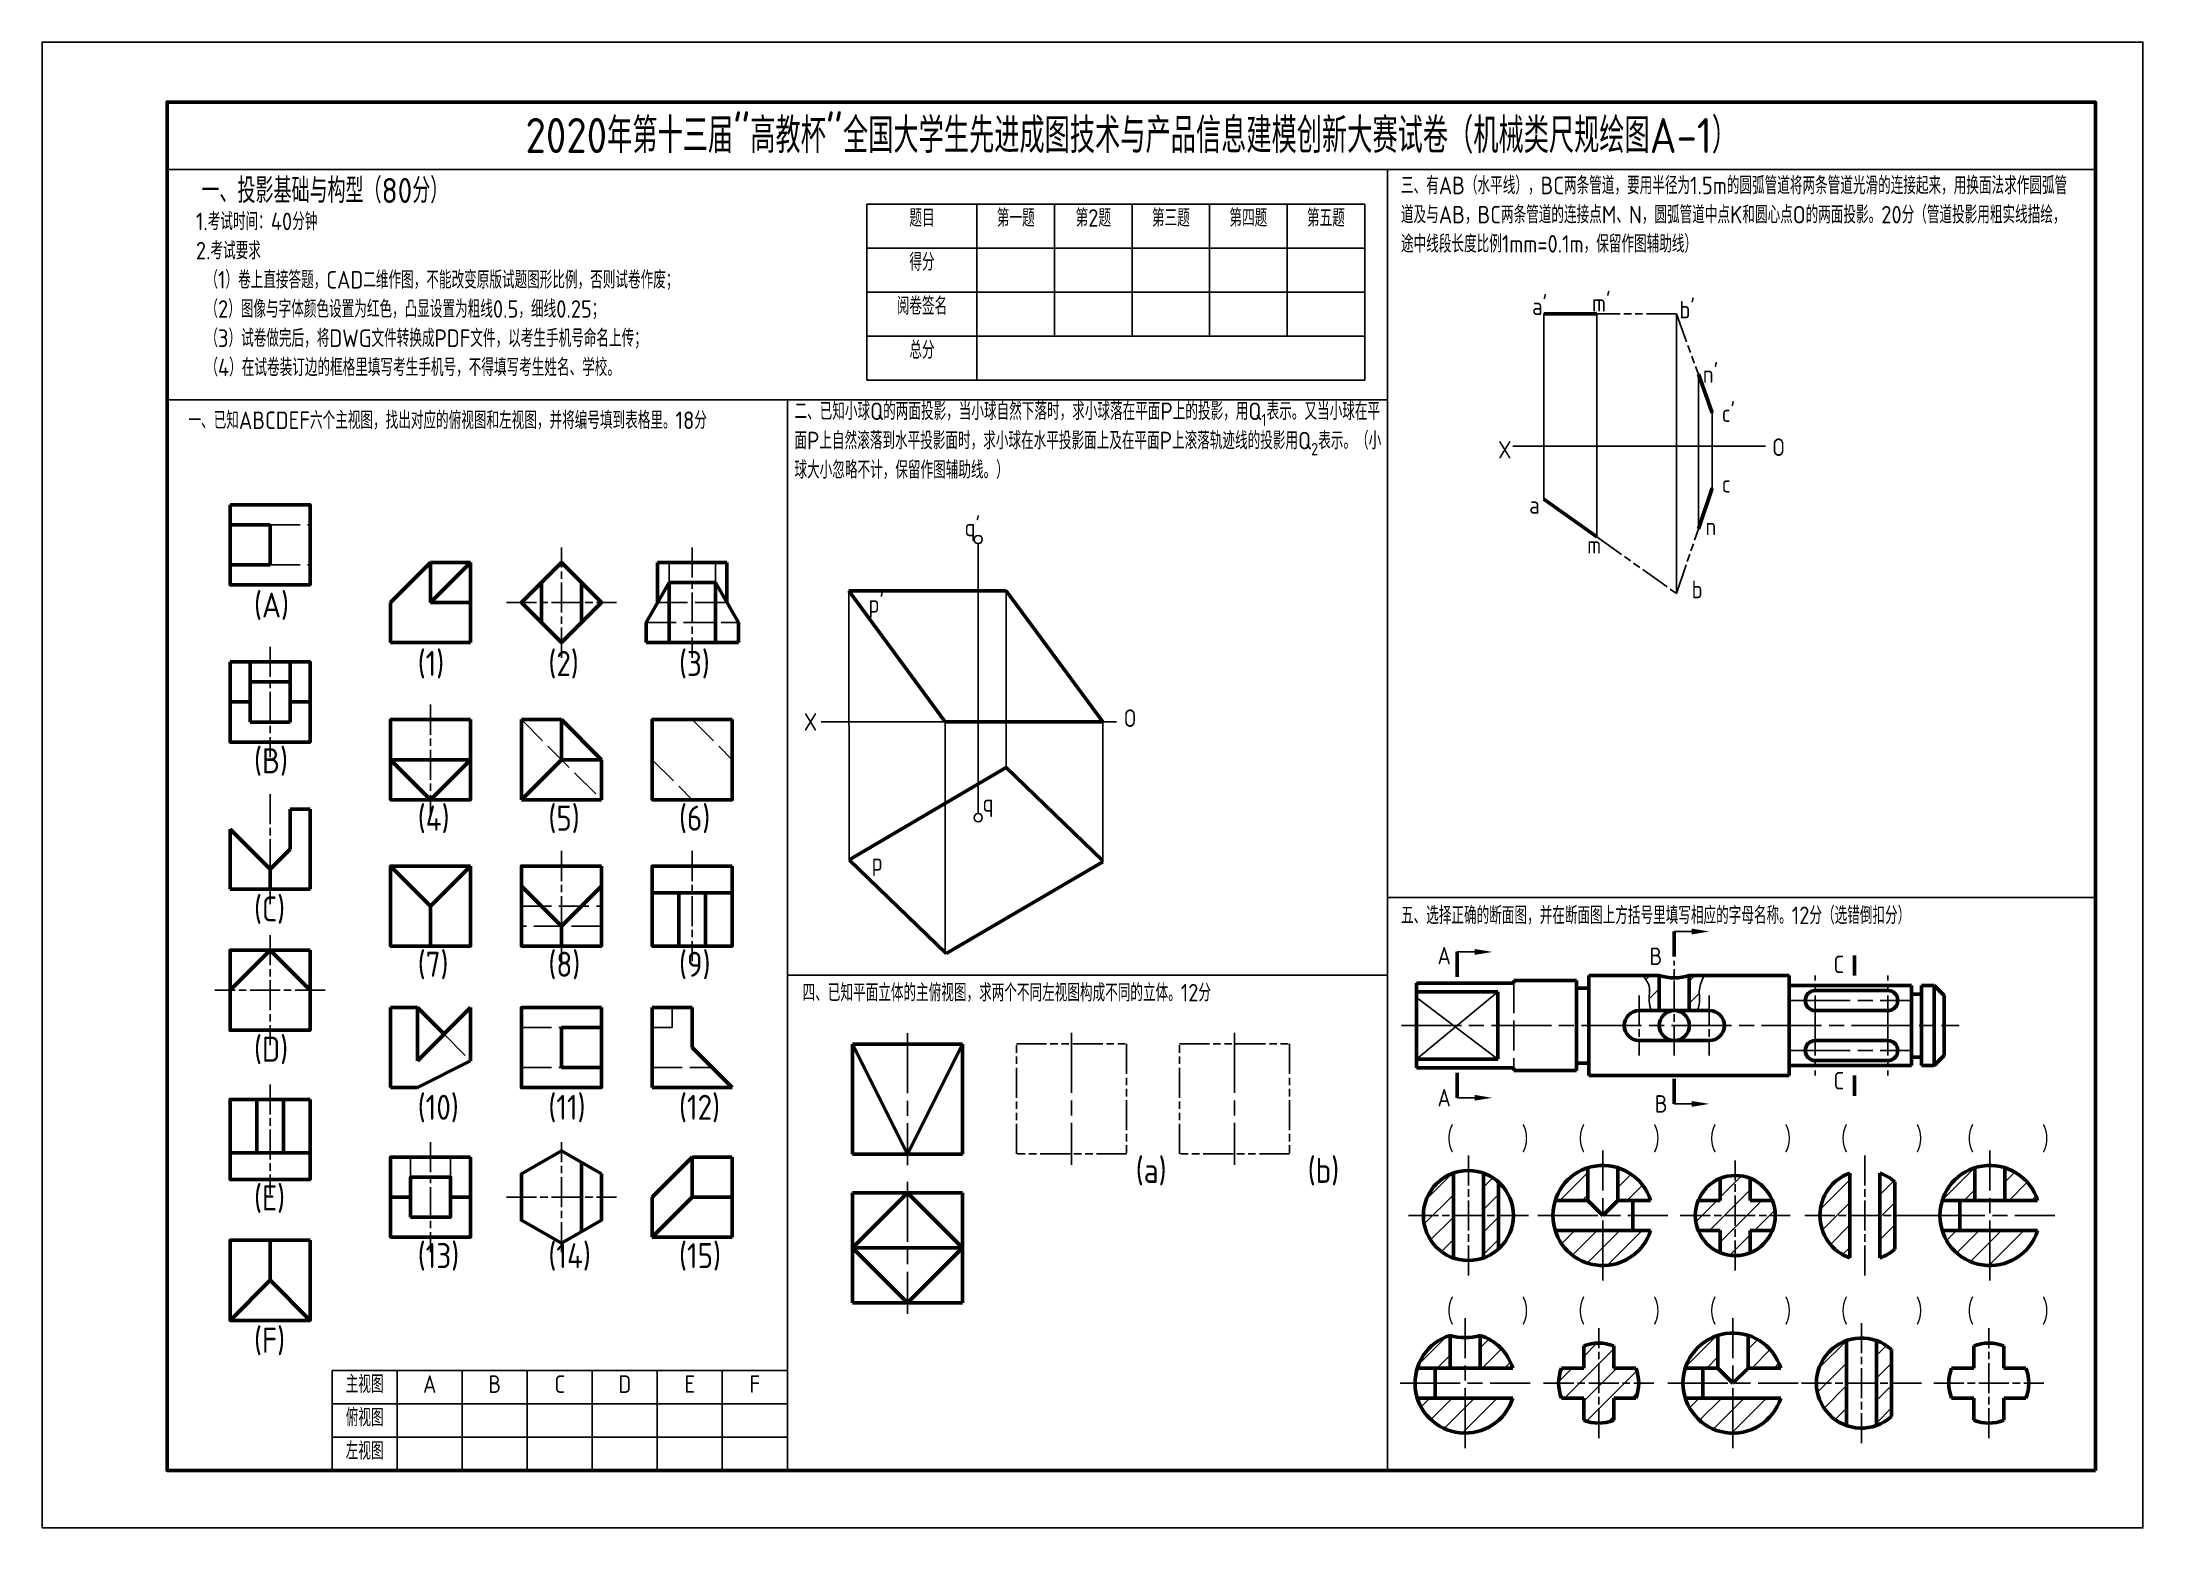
# Model space of a CAD drawing. Header units: millimetres. Extents: x 0 to 420, y 0 to 297.
import ezdxf

# ---------------------------------------------------------------- set-up
doc = ezdxf.new("R2010")
doc.units = ezdxf.units.MM
for name, pattern in [('AM_ISO02W050', [7.5, 6, -1.5]), ('AM_ISO08W050', [18, 12, -1.5, 3, -1.5]), ('AM_ISO08W050x2', [9, 6, -0.75, 1.5, -0.75]), ('AM_ISO09W050', [22.5, 12, -1.5, 3, -1.5, 3, -1.5])]:
    doc.linetypes.add(name, pattern=pattern)
for name, color, linetype, lineweight in [('AM_0', 7, 'Continuous', 50), ('AM_10', 7, 'AM_ISO08W050', 50), ('AM_11', 3, 'AM_ISO09W050', 25), ('AM_3', 6, 'AM_ISO02W050', 25), ('AM_4', 3, 'Continuous', 25), ('AM_5', 3, 'Continuous', 25), ('AM_6', 2, 'Continuous', 25), ('AM_7', 4, 'AM_ISO08W050', 25), ('AM_8', 10, 'Continuous', 25)]:
    doc.layers.add(name, color=color, linetype=linetype, lineweight=lineweight)
doc.styles.get("Standard").update_dxf_attribs({"font": 'gbenor.shx', "bigfont": 'gbcbig.shx'})

# ---------------------------------------------------------------- blocks, each defined once
blk = doc.blocks.new('*T11')
at = {"layer": 'AM_4', "color": 0, "linetype": 'ByBlock', "lineweight": -2, "transparency": 16777216}
for p, q in [((0, 0), (91, 0)), ((0, 0), (0, -20)), ((13, 0), (13, -20)), ((26, 0), (26, -20)), ((39, 0), (39, -20)), ((52, 0), (52, -20)), ((65, 0), (65, -20)), ((78, 0), (78, -20)), ((91, 0), (91, -20)), ((0, -6.67), (91, -6.67)), ((0, -13.33), (91, -13.33)), ((0, -20), (91, -20))]:
    blk.add_line(p, q, dxfattribs=at)
at = {"layer": 'AM_4', "color": 0, "transparency": 16777216, "char_height": 3.5, "width": 11, "attachment_point": 2}
for s, insert in [('{\\C2;主视图}', (6.5, -1)), ('{\\C2;A}', (19.5, -1)), ('{\\C2;B}', (32.5, -1)), ('{\\C2;C}', (45.5, -1)), ('{\\C2;D}', (58.5, -1)), ('{\\C2;E}', (71.5, -1)), ('{\\C2;F}', (84.5, -1)), ('{\\C2;俯视图}', (6.5, -7.67)), ('{\\C2;左视图}', (6.5, -14.33))]:
    blk.add_mtext(s, dxfattribs=dict(at, insert=insert))
blk = doc.blocks.new('*T12')
at = {"layer": 'AM_4', "color": 0, "linetype": 'ByBlock', "lineweight": -2, "transparency": 16777216}
for p, q in [((0, 0), (99.5, 0)), ((0, 0), (0, -35.2)), ((22, 0), (22, -35.2)), ((37.5, 0), (37.5, -26.4)), ((53, 0), (53, -26.4)), ((68.5, 0), (68.5, -26.4)), ((84, 0), (84, -26.4)), ((99.5, 0), (99.5, -35.2)), ((0, -8.8), (99.5, -8.8)), ((0, -17.6), (99.5, -17.6)), ((0, -26.4), (99.5, -26.4)), ((0, -35.2), (99.5, -35.2))]:
    blk.add_line(p, q, dxfattribs=at)
at = {"layer": 'AM_4', "color": 0, "transparency": 16777216, "char_height": 3.5, "attachment_point": 2}
for s, insert, width in [('{\\C2;题目}', (11, -1), 20), ('{\\C2;第一题}', (29.75, -1), 13.5), ('{\\C2;第2题}', (45.25, -1), 13.5), ('{\\C2;第三题}', (60.75, -1), 13.5), ('{\\C2;第四题}', (76.25, -1), 13.5), ('{\\C2;第五题}', (91.75, -1), 13.5), ('{\\C2;得分}', (11, -9.8), 20), ('{\\C2;阅卷签名}', (11, -18.6), 20), ('{\\C2;总分}', (11, -27.4), 20)]:
    blk.add_mtext(s, dxfattribs=dict(at, insert=insert, width=width))

msp = doc.modelspace()

# ---------------------------------------------------------------- hatches: boundary and pattern name
at = {"layer": 'AM_8'}
h = msp.add_hatch(dxfattribs=at)
h.set_pattern_fill('ANSI31', color=256)
edge = h.paths.add_edge_path()
edge.add_spline(control_points=[(330.92, 103.42), (331.06, 103.84), (331.53, 105.19), (331.02, 107.68), (331.85, 109.51), (332.27, 110.42)], knot_values=[0, 0, 0, 0, 1.310407, 4.251341, 7.202858, 7.202858, 7.202858, 7.202858], degree=3, periodic=0)
edge.add_line((332.27, 110.42), (329.31, 110.42))
edge.add_line((329.31, 110.42), (329.31, 103.42))
edge.add_line((329.31, 103.42), (330.92, 103.42))
edge = h.paths.add_edge_path()
edge.add_line((323.31, 110.42), (320.01, 110.42))
edge.add_spline(control_points=[(320.01, 110.42), (320.55, 109.73), (321.71, 108.22), (321.03, 105.61), (321.48, 104.04), (321.67, 103.42)], knot_values=[0, 0, 0, 0, 2.506037, 5.442336, 7.377388, 7.377388, 7.377388, 7.377388], degree=3, periodic=0)
edge.add_line((321.67, 103.42), (323.31, 103.42))
edge.add_line((323.31, 103.42), (323.31, 110.42))
h = msp.add_hatch(dxfattribs=at)
h.set_pattern_fill('ANSI31', color=256)
h.paths.add_polyline_path([(309.03, 71.99, 0.245091), (302.49, 65.45), (309.03, 65.45)])
h.paths.add_polyline_path([(315.03, 71.99), (315.03, 65.45), (321.57, 65.45, 0.245091)])
h.paths.add_polyline_path([(321.57, 59.45), (312.03, 59.45), (312.03, 52.45, 0.327538)])
h.paths.add_polyline_path([(312.03, 59.45), (302.49, 59.45, 0.327538), (312.03, 52.45)])
h = msp.add_hatch(dxfattribs=at)
h.set_pattern_fill('ANSI31', color=256)
h.paths.add_polyline_path([(386.4, 71.99, 0.245091), (379.86, 65.45), (386.4, 65.45)])
h.paths.add_polyline_path([(392.4, 71.99), (392.4, 65.45), (398.94, 65.45, 0.245091)])
h.paths.add_polyline_path([(398.94, 59.45), (389.4, 59.45), (389.4, 52.45, 0.327538)])
h.paths.add_polyline_path([(389.4, 59.45), (379.86, 59.45, 0.327538), (389.4, 52.45)])
h = msp.add_hatch(dxfattribs=at)
h.set_pattern_fill('ANSI31', color=256)
h.paths.add_polyline_path([(291.14, 69.16, 0.097783), (288.14, 70.94), (288.14, 62.45), (291.14, 62.45)])
h.paths.add_polyline_path([(291.14, 62.45), (288.14, 62.45), (288.14, 53.97, 0.097783), (291.14, 55.75)])
h.paths.add_polyline_path([(282.14, 70.94, 0.317837), (276.14, 62.45), (282.14, 62.45)])
h.paths.add_polyline_path([(282.14, 62.45), (276.14, 62.45, 0.317837), (282.14, 53.97)])
h = msp.add_hatch(dxfattribs=at)
h.set_pattern_fill('ANSI31', color=256)
h.paths.add_polyline_path([(338.5, 70.45, 0.096396), (335.5, 69.87), (335.5, 65.45), (331.08, 65.45, 0.096396), (330.5, 62.45), (338.5, 62.45)])
h.paths.add_polyline_path([(345.91, 65.45), (341.5, 65.45), (341.5, 69.87, 0.096396), (338.5, 70.45), (338.5, 62.45), (346.5, 62.45, 0.096396)])
h.paths.add_polyline_path([(346.5, 62.45), (338.5, 62.45), (338.5, 54.45, 0.096396), (341.5, 55.04), (341.5, 59.45), (345.91, 59.45, 0.096396)])
h.paths.add_polyline_path([(338.5, 62.45), (330.5, 62.45, 0.096396), (331.08, 59.45), (335.5, 59.45), (335.5, 55.04, 0.096396), (338.5, 54.45)])
h = msp.add_hatch(dxfattribs=at)
h.set_pattern_fill('ANSI31', color=256)
h.paths.add_polyline_path([(361.41, 70.94, 0.317837), (355.41, 62.45), (361.41, 62.45)])
h.paths.add_polyline_path([(361.41, 62.45), (355.41, 62.45, 0.317837), (361.41, 53.97)])
h.paths.add_polyline_path([(370.41, 69.16, 0.097783), (367.41, 70.94), (367.41, 62.45), (370.41, 62.45)])
h.paths.add_polyline_path([(370.41, 62.45), (367.41, 62.45), (367.41, 53.97, 0.097783), (370.41, 55.75)])
h = msp.add_hatch(dxfattribs=at)
h.set_pattern_fill('ANSI31', color=256)
h.paths.add_polyline_path([(287.48, 38.5), (287.48, 31.96), (294.02, 31.96, 0.245091)])
h.paths.add_polyline_path([(281.48, 38.5, 0.245091), (274.94, 31.96), (281.48, 31.96)])
h.paths.add_polyline_path([(284.48, 25.96), (274.94, 25.96, 0.327538), (284.48, 18.96)])
h.paths.add_polyline_path([(294.02, 25.96), (284.48, 25.96), (284.48, 18.96, 0.327538)])
h = msp.add_hatch(dxfattribs=at)
h.set_pattern_fill('ANSI31', color=256)
h.paths.add_polyline_path([(341.04, 38.5), (341.04, 31.96), (347.58, 31.96, 0.245091)])
h.paths.add_polyline_path([(335.04, 38.5, 0.245091), (328.5, 31.96), (335.04, 31.96)])
h.paths.add_polyline_path([(338.04, 25.96), (328.5, 25.96, 0.327538), (338.04, 18.96)])
h.paths.add_polyline_path([(347.58, 25.96), (338.04, 25.96), (338.04, 18.96, 0.327538)])
h = msp.add_hatch(dxfattribs=at)
h.set_pattern_fill('ANSI31', color=256)
h.paths.add_polyline_path([(311.19, 36.96, 0.096396), (308.19, 36.38), (308.19, 31.96), (303.77, 31.96, 0.096396), (303.19, 28.96), (311.19, 28.96)])
h.paths.add_polyline_path([(318.61, 31.96), (314.19, 31.96), (314.19, 36.38, 0.096396), (311.19, 36.96), (311.19, 28.96), (319.19, 28.96, 0.096396)])
h.paths.add_polyline_path([(319.19, 28.96), (311.19, 28.96), (311.19, 20.96, 0.096396), (314.19, 21.55), (314.19, 25.96), (318.61, 25.96, 0.096396)])
h.paths.add_polyline_path([(311.19, 28.96), (303.19, 28.96, 0.096396), (303.77, 25.96), (308.19, 25.96), (308.19, 21.55, 0.096396), (311.19, 20.96)])
h = msp.add_hatch(dxfattribs=at)
h.set_pattern_fill('ANSI31', color=256)
h.paths.add_polyline_path([(369.72, 35.67, 0.097783), (366.72, 37.45), (366.72, 28.96), (369.72, 28.96)])
h.paths.add_polyline_path([(369.72, 28.96), (366.72, 28.96), (366.72, 20.48, 0.097783), (369.72, 22.26)])
h.paths.add_polyline_path([(360.72, 37.45, 0.317837), (354.72, 28.96), (360.72, 28.96)])
h.paths.add_polyline_path([(360.72, 28.96), (354.72, 28.96, 0.317837), (360.72, 20.48)])

# ---------------------------------------------------------------- linework, layer by layer
at = {"layer": 'AM_0'}
for p, q in [((300.22, 242.7), (310.83, 242.7)), ((333.9, 222.91), (331.12, 230.59)), ((333.9, 207.83), (331.12, 199.67)), ((310.83, 198.07), (300.22, 205.6)), ((45.58, 200.53), (37.58, 200.53)), ((45.58, 192.53), (45.58, 200.53)), ((37.58, 192.53), (45.58, 192.53)), ((77.69, 192.95), (69.69, 184.95)), ((77.69, 192.95), (77.69, 184.95)), ((85.69, 192.95), (77.69, 184.95)), ((85.69, 192.95), (77.69, 192.95)), ((85.69, 176.95), (85.69, 192.95)), ((103.84, 192.95), (95.84, 184.95)), ((111.84, 184.95), (103.84, 192.95)), ((123.06, 184.95), (123.06, 192.95)), ((123.06, 192.95), (136.92, 192.95)), ((136.92, 184.95), (136.92, 192.95)), ((69.69, 184.95), (69.69, 176.95)), ((77.69, 184.95), (85.69, 184.95)), ((95.84, 184.95), (103.84, 176.95)), ((99.84, 188.95), (99.84, 180.95)), ((103.84, 176.95), (111.84, 184.95)), ((107.84, 188.95), (107.84, 180.95)), ((125.37, 188.95), (120.75, 180.95)), ((125.37, 176.95), (125.37, 188.95)), ((125.37, 188.95), (134.61, 188.95)), ((134.61, 188.95), (134.61, 176.95)), ((134.61, 188.95), (139.23, 180.95)), ((180.58, 161.1), (161.27, 187.29)), ((161.27, 187.29), (192.77, 187.29)), ((192.77, 187.29), (212.08, 161.1)), ((120.75, 176.95), (120.75, 180.95)), ((139.23, 180.95), (139.23, 176.95)), ((69.69, 176.95), (85.69, 176.95)), ((139.23, 176.95), (120.75, 176.95)), ((41.58, 165.09), (41.58, 173.09)), ((49.58, 161.09), (49.58, 173.09)), ((49.58, 169.09), (41.58, 169.09)), ((37.58, 165.09), (41.58, 165.09)), ((41.58, 165.09), (41.58, 161.09)), ((53.58, 165.09), (49.58, 165.09)), ((41.58, 161.09), (49.58, 161.09)), ((103.84, 161.56), (95.84, 161.56)), ((95.84, 161.56), (95.84, 145.56)), ((103.84, 161.56), (103.84, 153.56)), ((111.84, 153.56), (103.84, 161.56)), ((180.58, 161.1), (212.08, 161.1)), ((69.69, 153.56), (85.69, 153.56)), ((77.69, 145.56), (69.69, 153.56)), ((85.69, 153.56), (77.69, 145.56)), ((103.84, 153.56), (95.84, 145.56)), ((103.84, 153.56), (111.84, 153.56)), ((111.84, 145.56), (111.84, 153.56)), ((161.35, 133.56), (192.77, 151.97)), ((192.77, 151.97), (212.08, 133.34)), ((49.58, 143.67), (49.58, 135.67)), ((53.58, 143.67), (49.58, 143.67)), ((53.58, 127.67), (53.58, 143.67)), ((95.84, 145.56), (111.84, 145.56)), ((37.58, 139.67), (45.58, 131.67)), ((37.58, 139.67), (37.58, 127.67)), ((45.58, 131.67), (49.58, 135.67)), ((45.58, 131.67), (45.58, 127.67)), ((69.69, 132.31), (77.69, 124.31)), ((77.69, 124.31), (85.69, 132.31)), ((180.78, 114.82), (161.35, 133.56)), ((180.78, 114.82), (212.08, 133.15)), ((37.58, 127.67), (53.58, 127.67)), ((95.84, 128.31), (103.84, 120.31)), ((111.84, 128.31), (103.84, 120.31)), ((137.99, 126.97), (121.99, 126.97)), ((127.32, 126.97), (127.32, 116.31)), ((132.66, 126.97), (132.66, 116.31)), ((77.69, 124.31), (77.69, 116.31)), ((103.84, 116.31), (103.84, 120.31)), ((37.58, 107.47), (45.58, 115.47)), ((45.58, 115.47), (53.58, 107.47)), ((362.35, 114.44), (362.35, 110.42)), ((306.75, 109.42), (294.25, 109.42)), ((294.25, 108.91), (294.25, 109.42)), ((306.75, 100.42), (306.75, 109.42)), ((309.25, 100.42), (309.25, 110.42)), ((309.25, 110.42), (323.31, 110.42)), ((323.31, 103.42), (323.31, 110.42)), ((329.31, 103.42), (329.31, 110.42)), ((329.31, 110.42), (349.25, 110.42)), ((349.25, 110.42), (349.25, 100.42)), ((294.25, 108.91), (274.75, 108.91)), ((274.75, 108.91), (274.75, 100.42)), ((274.75, 107.13), (291, 107.13)), ((291, 107.13), (291, 100.42)), ((309.25, 107.92), (306.75, 107.92)), ((349.25, 108.42), (373.75, 108.42)), ((354.49, 107.42), (368.99, 107.42)), ((373.75, 108.42), (373.75, 100.42)), ((373.75, 106.72), (375.75, 106.72)), ((375.75, 108.42), (375.75, 100.42)), ((375.75, 108.42), (378.25, 108.42)), ((378.25, 108.42), (378.25, 100.42)), ((380.25, 106.42), (378.25, 108.42)), ((380.25, 100.42), (380.25, 106.42)), ((75.03, 104.02), (69.69, 104.02)), ((69.69, 104.02), (69.69, 88.02)), ((75.03, 93.35), (75.03, 104.02)), ((75.03, 93.35), (85.69, 104.02)), ((75.03, 104.02), (80.36, 98.68)), ((85.69, 93.35), (85.69, 104.02)), ((129.99, 104.02), (121.99, 104.02)), ((121.99, 104.02), (121.99, 88.02)), ((129.99, 104.02), (129.99, 96.02)), ((319.31, 103.42), (333.31, 103.42)), ((354.49, 103.42), (368.99, 103.42)), ((103.84, 100.02), (111.84, 100.02)), ((103.84, 100.02), (103.84, 92.02)), ((162, 96.7), (184, 96.7)), ((162, 74.7), (162, 96.7)), ((162, 96.7), (173, 74.7)), ((173, 74.7), (184, 96.7)), ((184, 96.7), (184, 74.7)), ((274.75, 91.94), (274.75, 100.42)), ((291, 93.71), (291, 100.42)), ((306.75, 100.42), (306.75, 91.42)), ((309.25, 100.42), (309.25, 90.42)), ((333.31, 97.42), (319.31, 97.42)), ((349.25, 90.42), (349.25, 100.42)), ((354.49, 97.42), (368.99, 97.42)), ((373.75, 92.42), (373.75, 100.42)), ((375.75, 92.42), (375.75, 100.42)), ((378.25, 92.42), (378.25, 100.42)), ((380.25, 100.42), (380.25, 94.42)), ((85.69, 93.35), (75.03, 88.02)), ((129.99, 96.02), (137.99, 88.02)), ((274.75, 93.71), (291, 93.71)), ((309.25, 92.92), (306.75, 92.92)), ((349.25, 92.42), (373.75, 92.42)), ((354.49, 93.42), (368.99, 93.42)), ((373.75, 94.12), (375.75, 94.12)), ((375.75, 92.42), (378.25, 92.42)), ((380.25, 94.42), (378.25, 92.42)), ((103.84, 92.02), (111.84, 92.02)), ((294.25, 91.94), (274.75, 91.94)), ((294.25, 91.94), (294.25, 91.42)), ((306.75, 91.42), (294.25, 91.42)), ((309.25, 90.42), (349.25, 90.42)), ((362.35, 86.4), (362.35, 90.43)), ((42.92, 85.66), (42.92, 74.99)), ((48.25, 85.66), (48.25, 74.99)), ((69.69, 88.02), (75.03, 88.02)), ((121.99, 88.02), (137.99, 88.02)), ((53.58, 74.99), (37.58, 74.99)), ((107.84, 59.21), (107.84, 73.07)), ((121.99, 66.14), (129.99, 74.14)), ((129.99, 74.14), (129.99, 66.14)), ((137.99, 74.14), (129.99, 74.14)), ((137.99, 58.14), (137.99, 74.14)), ((184, 74.7), (162, 74.7)), ((309.03, 65.45), (309.03, 71.99)), ((315.03, 65.45), (315.03, 71.99)), ((386.4, 65.45), (386.4, 71.99)), ((392.4, 65.45), (392.4, 71.99)), ((282.14, 53.97), (282.14, 70.94)), ((288.14, 53.97), (288.14, 70.94)), ((291.14, 55.75), (291.14, 69.16)), ((335.5, 65.45), (335.5, 69.87)), ((341.5, 65.45), (341.5, 69.87)), ((361.41, 53.97), (361.41, 70.94)), ((367.41, 53.97), (367.41, 70.94)), ((370.41, 55.75), (370.41, 69.16)), ((73.69, 66.14), (69.69, 66.14)), ((81.69, 66.14), (85.69, 66.14)), ((129.99, 66.14), (121.99, 58.14)), ((121.99, 66.14), (121.99, 58.14)), ((129.99, 66.14), (137.99, 66.14)), ((162, 45.01), (162, 67.01)), ((184, 67.01), (162, 67.01)), ((173, 67.01), (162, 56.01)), ((184, 56.01), (173, 67.01)), ((184, 67.01), (184, 45.01)), ((302.49, 65.45), (309.03, 65.45)), ((309.03, 65.45), (312.03, 62.45)), ((312.03, 62.45), (315.03, 65.45)), ((315.03, 65.45), (321.57, 65.45)), ((318.03, 59.45), (318.03, 65.45)), ((335.5, 65.45), (331.08, 65.45)), ((341.5, 65.45), (345.91, 65.45)), ((379.86, 65.45), (398.94, 65.45)), ((383.4, 59.45), (383.4, 65.45)), ((321.57, 59.45), (302.49, 59.45)), ((335.5, 59.45), (331.08, 59.45)), ((335.5, 59.45), (335.5, 55.04)), ((341.5, 59.45), (345.91, 59.45)), ((341.5, 59.45), (341.5, 55.04)), ((398.94, 59.45), (379.86, 59.45)), ((45.58, 57.5), (45.58, 49.5)), ((121.99, 58.14), (137.99, 58.14)), ((162, 56.01), (173, 45.01)), ((184, 56.01), (162, 56.01)), ((173, 45.01), (184, 56.01)), ((45.58, 49.5), (37.58, 41.5)), ((45.58, 49.5), (53.58, 41.5)), ((184, 45.01), (162, 45.01)), ((281.48, 31.96), (281.48, 38.5)), ((287.48, 31.96), (287.48, 38.5)), ((335.04, 31.96), (335.04, 38.5)), ((341.04, 31.96), (341.04, 38.5)), ((308.19, 31.96), (308.19, 36.38)), ((314.19, 31.96), (314.19, 36.38)), ((360.72, 20.48), (360.72, 37.45)), ((366.72, 20.48), (366.72, 37.45)), ((369.72, 22.26), (369.72, 35.67)), ((386.17, 31.96), (386.17, 36.38)), ((392.17, 31.96), (392.17, 36.38)), ((274.94, 31.96), (294.02, 31.96)), ((278.48, 25.96), (278.48, 31.96)), ((308.19, 31.96), (303.77, 31.96)), ((314.19, 31.96), (318.61, 31.96)), ((328.5, 31.96), (335.04, 31.96)), ((332.04, 25.96), (332.04, 31.96)), ((335.04, 31.96), (338.04, 28.96)), ((338.04, 28.96), (341.04, 31.96)), ((341.04, 31.96), (347.58, 31.96)), ((386.17, 31.96), (381.75, 31.96)), ((392.17, 31.96), (396.59, 31.96)), ((294.02, 25.96), (274.94, 25.96)), ((308.19, 25.96), (303.77, 25.96)), ((308.19, 25.96), (308.19, 21.55)), ((314.19, 25.96), (318.61, 25.96)), ((314.19, 25.96), (314.19, 21.55)), ((347.58, 25.96), (328.5, 25.96)), ((386.17, 25.96), (381.75, 25.96)), ((386.17, 25.96), (386.17, 21.55)), ((392.17, 25.96), (396.59, 25.96)), ((392.17, 25.96), (392.17, 21.55))]:
    msp.add_line(p, q, dxfattribs=at)
for points in [[(410.5, 11.5), (25, 11.5), (25, 285), (410.5, 285)], [(37.58, 204.53), (53.58, 204.53), (53.58, 188.53), (37.58, 188.53)], [(37.58, 173.09), (53.58, 173.09), (53.58, 157.09), (37.58, 157.09)], [(85.69, 161.56), (69.69, 161.56), (69.69, 145.56), (85.69, 145.56)], [(137.99, 161.56), (121.99, 161.56), (121.99, 145.56), (137.99, 145.56)], [(85.69, 132.31), (69.69, 132.31), (69.69, 116.31), (85.69, 116.31)], [(111.84, 132.31), (95.84, 132.31), (95.84, 116.31), (111.84, 116.31)], [(137.99, 132.31), (121.99, 132.31), (121.99, 116.31), (137.99, 116.31)], [(53.58, 115.47), (37.58, 115.47), (37.58, 99.47), (53.58, 99.47)], [(111.84, 104.02), (95.84, 104.02), (95.84, 88.02), (111.84, 88.02)], [(53.58, 85.66), (37.58, 85.66), (37.58, 69.66), (53.58, 69.66)], [(85.69, 74.14), (69.69, 74.14), (69.69, 58.14), (85.69, 58.14)], [(111.84, 70.76), (103.84, 75.38), (95.84, 70.76), (95.84, 61.52), (103.84, 56.9), (111.84, 61.52)], [(73.69, 62.14), (81.69, 62.14), (81.69, 70.14), (73.69, 70.14)], [(53.58, 57.5), (37.58, 57.5), (37.58, 41.5), (53.58, 41.5)]]:
    msp.add_lwpolyline(points, close=True, dxfattribs=at)
for centre, radius in [((326.31, 100.42), 3), ((285.14, 62.45), 9), ((338.5, 62.45), 8)]:
    msp.add_circle(centre, radius, dxfattribs=at)
for centre, radius, start, end in [((326.31, 119.96), 10, 252.5424, 287.4576), ((354.49, 105.42), 2, 90, 270), ((368.99, 105.42), 2, 270, 90), ((319.31, 100.42), 3, 90, 270), ((333.31, 100.42), 3, 270, 90), ((354.49, 95.42), 2, 90, 270), ((368.99, 95.42), 2, 270, 90), ((312.03, 62.45), 10, 17.4576, 342.5424), ((389.4, 62.45), 10, 17.4576, 342.5424), ((364.41, 62.45), 9, 109.4712, 250.5288), ((364.41, 62.45), 9, 48.1897, 70.5288), ((364.41, 62.45), 9, 289.4712, 311.8103), ((284.48, 28.96), 10, 107.4576, 342.5424), ((284.48, 48.04), 10, 252.5424, 287.4576), ((284.48, 28.96), 10, 17.4576, 72.5424), ((338.04, 28.96), 10, 17.4576, 342.5424), ((363.72, 28.96), 9, 48.1897, 311.8103), ((311.19, 28.96), 8, 67.9757, 112.0243), ((389.17, 28.96), 8, 67.9757, 112.0243), ((311.19, 28.96), 8, 157.9757, 202.0243), ((311.19, 28.96), 8, 337.9757, 22.0243), ((389.17, 28.96), 8, 157.9757, 202.0243), ((389.17, 28.96), 8, 337.9757, 22.0243), ((311.19, 28.96), 8, 247.9757, 292.0243), ((389.17, 28.96), 8, 247.9757, 292.0243)]:
    msp.add_arc(centre, radius, start, end, dxfattribs=at)
at = {"layer": 'AM_10', "color": 7, "lineweight": 50}
for p, q in [((326.31, 119.22), (326.31, 114.22)), ((282.92, 115.13), (282.92, 110.13)), ((282.92, 85.99), (282.92, 90.99)), ((326.31, 84.76), (326.31, 89.76))]:
    msp.add_line(p, q, dxfattribs=at)
at = {"layer": 'AM_11', "ltscale": 0.5}
for p, q in [((326.72, 242.7), (310.83, 242.7)), ((326.72, 242.7), (331.12, 230.59)), ((310.83, 198.07), (326.72, 186.8)), ((326.72, 186.8), (331.12, 199.67)), ((194.79, 96.75), (216.79, 96.75)), ((194.79, 74.75), (194.79, 96.75)), ((216.79, 96.75), (216.79, 74.75)), ((227.36, 96.75), (249.36, 96.75)), ((227.36, 74.75), (227.36, 96.75)), ((249.36, 96.75), (249.36, 74.75)), ((216.79, 74.75), (194.79, 74.75)), ((249.36, 74.75), (227.36, 74.75))]:
    msp.add_line(p, q, dxfattribs=at)
at = {"layer": 'AM_3'}
for p, q in [((45.58, 200.53), (53.58, 200.53)), ((45.58, 192.53), (53.58, 192.53)), ((125.37, 188.95), (125.37, 192.95)), ((134.61, 192.95), (134.61, 188.95)), ((123.06, 184.95), (136.92, 184.95)), ((120.75, 180.95), (139.23, 180.95)), ((95.84, 161.56), (111.84, 145.56)), ((129.99, 161.56), (137.99, 153.56)), ((121.99, 153.56), (129.99, 145.56)), ((95.84, 124.31), (111.84, 124.31)), ((111.84, 120.31), (95.84, 120.31)), ((294.25, 108.91), (294.25, 91.94)), ((125.99, 104.02), (125.99, 100.02)), ((80.36, 98.68), (85.69, 93.35)), ((95.84, 100.02), (103.84, 100.02)), ((125.99, 100.02), (121.99, 100.02)), ((95.84, 92.02), (103.84, 92.02)), ((121.99, 92.02), (133.99, 92.02)), ((73.69, 70.14), (73.69, 74.14)), ((81.69, 70.14), (81.69, 74.14))]:
    msp.add_line(p, q, dxfattribs=at)
at = {"layer": 'AM_4'}
for p, q in [((25, 271.5), (410.5, 271.5)), ((269, 271.5), (269, 11.5)), ((300.22, 242.7), (300.22, 205.6)), ((310.83, 198.07), (310.83, 242.7)), ((326.72, 186.8), (326.72, 242.7)), ((331.12, 199.67), (331.12, 230.59)), ((269, 225.5), (25, 225.5)), ((149, 225.5), (149, 11.5)), ((333.9, 222.91), (333.9, 207.83)), ((294.03, 216.24), (344.55, 216.24)), ((187.15, 196.76), (187.15, 142.86)), ((161.27, 187.29), (161.35, 133.56)), ((192.77, 151.97), (192.77, 187.29)), ((155.78, 161.1), (214.81, 161.1)), ((180.58, 161.1), (180.58, 115.02)), ((212.08, 161.1), (212.08, 133.15)), ((410.5, 126), (269, 126)), ((149, 110.5), (269, 110.5)), ((291, 107.13), (274.75, 93.71)), ((291, 93.71), (274.75, 106.05)), ((326.31, 84.76), (329.81, 84.76))]:
    msp.add_line(p, q, dxfattribs=at)
msp.add_lwpolyline([(0, 0), (420, 0), (420, 297), (0, 297)], close=True, dxfattribs=at)
for centre in [(187.15, 197.57), (187.15, 141.96)]:
    msp.add_circle(centre, 0.811, dxfattribs=at)
for points in [[(320.01, 110.42), (321.27, 108.25), (321.27, 105.32), (321.67, 103.42)], [(332.27, 110.42), (331.33, 107.62), (331.28, 104.68), (330.92, 103.42)]]:
    msp.add_spline(points, degree=3, dxfattribs=at)
at = {"layer": 'AM_5'}
for p, q in [((326.31, 119.22), (329.81, 119.22)), ((282.92, 115.13), (286.42, 115.13)), ((282.92, 85.99), (286.38, 85.99))]:
    msp.add_line(p, q, dxfattribs=at)
at = {"layer": 'AM_5', "extrusion": (0, -2.44929e-17, -1)}
for points in [[(-329.81, 119.8), (-329.81, 118.63), (-333.31, 119.22)], [(-286.38, 86.56), (-286.38, 85.4), (-289.88, 85.98)], [(-329.81, 85.34), (-329.81, 84.18), (-333.31, 84.76)]]:
    msp.add_trace(points, dxfattribs=at)
at = {"layer": 'AM_5'}
msp.add_trace([(286.42, 114.55), (286.42, 115.72), (289.92, 115.13)], dxfattribs=at)
at = {"layer": 'AM_7', "linetype": 'AM_ISO08W050x2'}
for p, q in [((103.84, 173.95), (103.84, 195.95)), ((129.99, 195.95), (129.99, 173.95)), ((92.84, 184.95), (114.84, 184.95)), ((45.58, 176.09), (45.58, 154.09)), ((77.69, 164.56), (77.69, 142.56)), ((45.58, 146.67), (45.58, 124.67)), ((103.84, 135.31), (103.84, 113.31)), ((129.99, 135.31), (129.99, 113.31)), ((45.58, 118.47), (45.58, 96.47)), ((326.31, 94.42), (326.31, 113.35)), ((354.49, 100.42), (354.49, 110.42)), ((368.99, 100.42), (368.99, 110.42)), ((56.58, 107.47), (34.58, 107.47)), ((319.31, 106.42), (319.31, 94.42)), ((333.31, 106.42), (333.31, 94.42)), ((354.49, 100.42), (354.49, 90.42)), ((368.99, 100.42), (368.99, 90.42)), ((45.58, 88.66), (45.58, 66.66)), ((77.69, 77.14), (77.69, 55.14)), ((103.84, 55.14), (103.84, 77.14)), ((285.14, 50.45), (285.14, 74.45)), ((338.5, 51.45), (338.5, 73.45)), ((364.41, 50.45), (364.41, 74.45)), ((92.84, 66.14), (114.84, 66.14)), ((273.14, 62.45), (297.14, 62.45)), ((327.5, 62.45), (349.5, 62.45)), ((352.41, 62.45), (376.41, 62.45)), ((311.19, 17.96), (311.19, 39.96)), ((363.72, 16.96), (363.72, 40.96)), ((389.17, 17.96), (389.17, 39.96)), ((300.19, 28.96), (322.19, 28.96)), ((351.72, 28.96), (375.72, 28.96)), ((378.17, 28.96), (400.17, 28.96))]:
    msp.add_line(p, q, dxfattribs=at)
at = {"layer": 'AM_7'}
for p, q in [((349.49, 105.42), (373.99, 105.42)), ((173, 98.9), (173, 72.5)), ((205.79, 98.95), (205.79, 72.55)), ((238.36, 98.95), (238.36, 72.55)), ((271.75, 100.42), (383.25, 100.42)), ((349.49, 95.42), (373.99, 95.42)), ((312.03, 49.45), (312.03, 75.45)), ((389.4, 49.45), (389.4, 75.45)), ((173, 69.21), (173, 42.81)), ((299.03, 62.45), (325.03, 62.45)), ((376.4, 62.45), (402.4, 62.45)), ((284.48, 15.96), (284.48, 41.96)), ((338.04, 15.96), (338.04, 41.96)), ((271.48, 28.96), (297.48, 28.96)), ((325.04, 28.96), (351.04, 28.96))]:
    msp.add_line(p, q, dxfattribs=at)

# ---------------------------------------------------------------- block references
for name, p in [('*T12', (164.91, 264.59)), ('*T11', (58, 31.5))]:
    msp.add_blockref(name, p)

# ---------------------------------------------------------------- texts
at = {"layer": 'AM_6'}
for s, width, gutter_width, insert, char_height, attachment_point in [('2020年第十三届"高教杯"全国大学生先进成图技术与产品信息建模创新大赛试卷（机械类尺规绘图A-1）', 385.5, 12.5, (217.75, 278.25), 7, 5), ('一、投影基础与构型（80分）', 116.7462, 12.5, (31.88, 269.83), 5, 1), ('\\A1;三、有AB（水平线），BC两条管道，要用半径为1.5m的圆弧管道将两条管道光滑的连接起来，用换面法求作圆弧管道及与AB，BC两条管道的连接点M、N，圆弧管道中点K和圆心点O的两面投影。20分（管道投影用粗实线描绘，途中线段长度比例1mm=0.1m，保留作图辅助线）', 133.7464, 12.5, (271.67, 270.08), 3.5, 1), ('1.考试时间：40分钟\\P2.考试要求\\P （1）卷上直接答题，CAD二维作图，不能改变原版试题图形比例，否则试卷作废；\\P （2）图像与字体颜色设置为红色，凸显设置为粗线0.5，细线0.25；\\P （3）试卷做完后，将DWG文件转换成PDF文件，以考生手机号命名上传；\\P （4）在试卷装订边的框格里填写考生手机号，不得填写考生姓名、学校。', 116.7462, 12.5, (30.76, 262.89), 3.5, 1), ("a'", 3.0435, 5.26, (297.87, 245.95), 3.5, 1), ("m'", 3.0435, 5.26, (309.86, 246.6), 3.5, 1), ("b'", 3.0435, 5.26, (327.33, 245.26), 3.5, 1), ("n'", 3.0435, 5.26, (332.01, 232.38), 3.5, 1), ('一、已知ABCDEF六个主视图，找出对应的俯视图和左视图，并将编号填到表格里。18分', 116.7462, 12.5, (29.28, 223.15), 3.5, 1), ('\\A1;二、已知小球Q的两面投影，当小球自然下落时，求小球落在平面P上的投影，用Q{\\H0.7x;\\S^ 1;}表示。又当小球在平面P上自然滚落到水平投影面时，求小球在水平投影面上及在平面P上滚落轨迹线的投影用Q{\\H0.7x;\\S^ 2;}表示。（小球大小忽略不计，保留作图辅助线。）', 117.7376, 12.5, (150.42, 224.95), 3.5, 1), ("c'", 3.0435, 5.26, (335.78, 224.55), 3.5, 1), ('X', 3.0435, 5.26, (291.08, 217.25), 3.5, 1), ('O', 3.0435, 5.26, (345.87, 217.77), 3.5, 1), ('c', 3.0435, 5.26, (335.8, 210.44), 3.5, 1), ("q'", 4.3565, 7.53, (184.41, 201.74), 3.5, 1), ('a', 3.0435, 5.26, (297.31, 206.22), 3.5, 1), ('n', 3.0435, 5.26, (332.54, 201.93), 3.5, 1), ('m', 3.0435, 5.26, (308.89, 198.25), 3.5, 1), ('b', 3.0435, 5.26, (329.76, 189.33), 3.5, 1), ('(A)', 7.3793, 12.5, (42.37, 186.98), 5, 1), ("p'", 4.3565, 7.53, (165.21, 186.47), 3.5, 1), ('(1)', 7.3793, 12.5, (75.1, 175.29), 5, 1), ('(2)', 7.3793, 12.5, (101.22, 175.29), 5, 1), ('(3)', 7.3793, 12.5, (127.33, 175.29), 5, 1), ('X', 4.3565, 7.53, (152.28, 162.87), 3.5, 1), ('O', 4.3565, 7.53, (216.22, 163.61), 3.5, 1), ('(B)', 7.3793, 12.5, (42.37, 155.85), 5, 1), ('(4)', 7.3793, 12.5, (75.1, 144.38), 5, 1), ('(5)', 7.3793, 12.5, (101.22, 144.38), 5, 1), ('(6)', 7.3793, 12.5, (127.33, 144.38), 5, 1), ('q', 4.3565, 7.53, (188.01, 146.65), 3.5, 1), ('p', 4.3565, 7.53, (165.84, 134.86), 3.5, 1), ('(C)', 7.3793, 12.5, (42.37, 126.22), 5, 1), ('\\A1;五、选择正确的断面图，并在断面图上方括号里填写相应的字母名称。12分（选错倒扣分）', 133.7464, 12.5, (271.67, 124.19), 3.5, 1), ('(7)', 7.3793, 12.5, (75.1, 115.17), 5, 1), ('(8)', 7.3793, 12.5, (101.22, 115.17), 5, 1), ('(9)', 7.3793, 12.5, (127.33, 115.17), 5, 1), ('\\A1;四、已知平面立体的主俯视图，求两个不同左视图构成不同的立体。12分', 141.0994, 12.5, (152.05, 108.74), 3.5, 1), ('(D)', 7.3793, 12.5, (42.37, 98.2), 5, 1), ('(10)', 7.3793, 12.5, (75.1, 86.58), 5, 1), ('(11)', 7.3793, 12.5, (101.22, 86.58), 5, 1), ('(12)', 7.3793, 12.5, (127.33, 86.58), 5, 1), ('\\pxi-3,l4,t4;（     ）', 28.2967, 12.5, (273.64, 80.13), 5, 1), ('\\pxi-3,l4,t4;（     ）', 28.2967, 12.5, (299.9, 80.13), 5, 1), ('\\pxi-3,l4,t4;（     ）', 28.2967, 12.5, (326.16, 80.13), 5, 1), ('\\pxi-3,l4,t4;（     ）', 28.2967, 12.5, (352.42, 80.13), 5, 1), ('\\pxi-3,l4,t4;（     ）', 28.2967, 12.5, (377.65, 80.13), 5, 1), ('(a)', 7.3793, 12.5, (218.63, 73.97), 5, 1), ('(b)', 7.3793, 12.5, (253.01, 73.97), 5, 1), ('(E)', 7.3793, 12.5, (42.37, 68.46), 5, 1), ('(13)', 7.3793, 12.5, (75.1, 56.93), 5, 1), ('(14)', 7.3793, 12.5, (101.22, 56.93), 5, 1), ('(15)', 7.3793, 12.5, (127.33, 56.93), 5, 1), ('\\pxi-3,l4,t4;（     ）', 28.2967, 12.5, (273.64, 45.69), 5, 1), ('\\pxi-3,l4,t4;（     ）', 28.2967, 12.5, (299.9, 45.69), 5, 1), ('\\pxi-3,l4,t4;（     ）', 28.2967, 12.5, (326.16, 45.69), 5, 1), ('\\pxi-3,l4,t4;（     ）', 28.2967, 12.5, (352.42, 45.69), 5, 1), ('\\pxi-3,l4,t4;（     ）', 28.2967, 12.5, (377.65, 45.69), 5, 1), ('(F)', 7.3793, 12.5, (42.37, 40.01), 5, 1)]:
    msp.add_mtext_dynamic_manual_height_columns(s, width=width, gutter_width=gutter_width, heights=[0], dxfattribs=dict(at, insert=insert, char_height=char_height, attachment_point=attachment_point))
at = {"layer": 'AM_6', "char_height": 3.5, "attachment_point": 5}
for s, insert in [('A', (280.3, 114.4)), ('B', (322.63, 114.26)), ('C', (359.19, 112.64)), ('C', (359.19, 89.39)), ('A', (280.3, 85.99)), ('B', (323.68, 84.76))]:
    msp.add_mtext(s, dxfattribs=dict(at, insert=insert))

doc.saveas('drawing.dxf')
